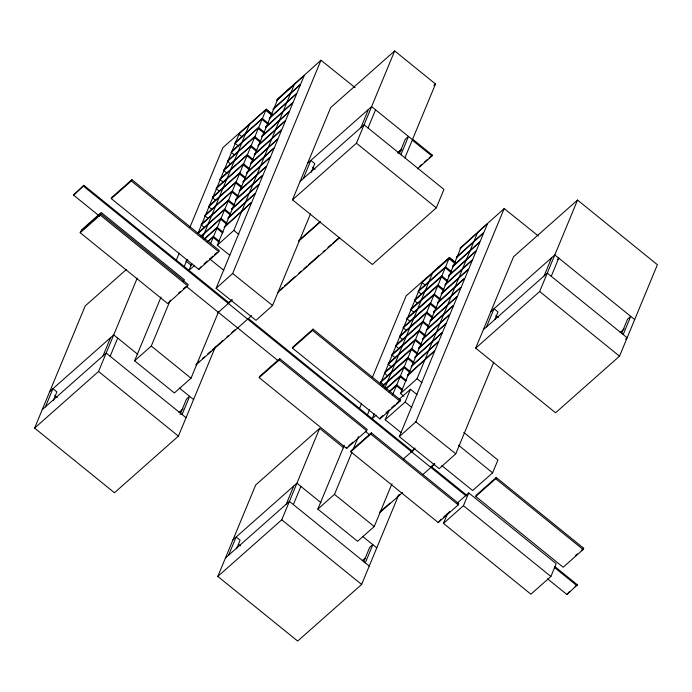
<?xml version="1.0" encoding="UTF-8"?>
<svg xmlns="http://www.w3.org/2000/svg" width="692" height="692" viewBox="0 0 692 692"><rect width="100%" height="100%" fill="white"/><g stroke="black" fill="none" stroke-linecap="round" stroke-linejoin="round"><path stroke-width="1.04" d="M99.561 216.172L73.551 195.118L83.922 185.361L229.095 302.871M73.551 195.118L83.922 185.361M80.203 232.737L80.73 231.465L100.721 213.767L188.172 284.55L187.644 285.822L167.646 303.52L80.203 232.737L100.193 215.039L100.721 213.767M111.317 198.639L111.845 197.367L131.843 179.669L219.286 250.461L218.758 251.732L198.76 269.43L111.317 198.639L131.316 180.941L131.843 179.669M215.42 346.796L178.415 436.133L114.457 492.747L34.6 428.097L85.203 305.925L126.498 269.378M45.404 406.879L52.929 388.696L56.891 391.897L53.327 400.512M103.013 355.878L110.547 337.696M34.6 428.097L98.558 371.483L137.215 278.167M110.149 356.276L117.683 338.094M218.672 311.452L191.018 378.221L174.358 392.969L134.62 360.8L161.037 297.024M176.304 260.157L179.193 253.185M189.928 227.27L222.945 147.56L266.273 109.206L272.068 113.903M191.148 265.27L186.157 261.23L186.537 260.322M204.521 227.625L201.19 224.926L201.571 224.026L228.516 200.17L234.337 204.884M208.283 218.551L204.953 215.852L205.325 214.944L232.27 191.096L238.1 195.81M212.037 209.477L208.716 206.778L209.088 205.87L236.033 182.022L241.854 186.736M215.8 200.403L212.47 197.704L212.851 196.796L239.787 172.948L245.617 177.662M219.554 191.321L216.233 188.631L216.605 187.722L243.549 163.874L249.371 168.589M223.317 182.247L219.987 179.557L220.367 178.648L247.312 154.8L253.134 159.515M227.071 173.173L223.75 170.483L224.122 169.575L251.066 145.727L256.888 150.441M230.834 164.099L227.504 161.409L227.884 160.501L254.829 136.653L260.65 141.367M234.597 155.025L231.266 152.335L231.638 151.427L258.583 127.57L264.405 132.284M238.351 145.951L235.02 143.253L235.401 142.353L262.346 118.496L268.167 123.211M242.113 136.878L238.783 134.179L239.164 133.271M134.62 360.8L151.28 346.052L170.267 300.216M184.306 266.333L187.195 259.362M197.921 233.446L239.614 132.812M191.848 263.41L188.959 270.382L194.513 265.469M202.574 237.512L249.604 123.955M198.76 269.43L200.888 266.74M208.344 241.586L213.482 236.474L219.303 241.188M204.97 238.827L217.236 227.4L223.058 232.114M201.597 236.067L220.999 218.326L226.82 223.04M198.232 233.308L224.753 209.244L230.574 213.958M201.19 224.926L228.516 200.17M204.953 215.852L232.27 191.096M208.716 206.778L236.033 182.022M212.47 197.704L239.787 172.948M216.233 188.631L243.549 163.874M219.987 179.557L247.312 154.8M223.75 170.483L251.066 145.727M227.504 161.409L254.829 136.653M231.266 152.335L258.583 127.57M235.02 143.253L262.346 118.496M238.783 134.179L266.1 109.422L271.93 114.137M210.567 243.679L266.273 109.206M217.288 245.245L277.942 98.818L294.498 83.983L233.844 230.401L217.288 245.245L229.761 255.244M310.526 213.828L272.553 305.501L255.997 320.344L216.103 288.322L304.428 75.073L320.984 60.239L355.065 87.59M216.103 288.322L232.65 273.487L320.984 60.239M180.11 414.447L186.451 399.137L189.617 396.326L182.091 414.508M300.12 181.399L364.078 124.785L443.935 189.435L436.306 207.859L372.348 264.474L292.491 199.824L330.715 107.545L394.674 50.931L435.502 83.983L404.906 157.837M303.295 178.597L310.82 160.414L314.782 163.615L311.218 172.23M360.904 127.596L368.438 109.414M259.189 377.633L259.716 376.362L279.715 358.655L367.158 429.447L366.63 430.718L346.631 448.416L259.189 377.633L279.187 359.927L279.715 358.655M292.491 199.824L356.449 143.209L394.674 50.931M368.04 127.994L375.574 109.812M292.517 348.128L293.045 346.856L313.035 329.158L400.486 399.95L399.959 401.222L379.96 418.92L292.517 348.128L312.507 330.43L313.035 329.158M398.678 494.996L361.631 584.455L297.672 641.069L217.816 576.419L255.694 484.971L319.652 428.357L343.777 447.888M228.611 555.192L236.145 537.009L240.107 540.21L236.534 548.825M399.362 153.615L405.304 139.256L408.479 136.454L400.945 154.636M286.228 504.191L293.763 486.009M431.929 156.037L432.301 155.129L412.942 139.455L412.57 140.364L431.929 156.037L417.38 168.917M217.816 576.419L281.774 519.804L319.652 428.357M293.356 504.589L300.89 486.407M391.983 483.682L374.234 526.534L357.574 541.282L317.836 509.113L344.253 445.337M359.52 408.47L361.587 403.488M372.313 377.581L406.161 295.873L422.821 281.125L380.306 383.757M346.631 448.416L347.159 447.144M350.792 451.789L351.32 450.518L371.319 432.82L458.761 503.603L458.234 504.875L438.244 522.572L350.792 451.789L370.791 434.092L371.319 432.82M383.974 385.012L380.652 382.321L381.024 381.413L407.969 357.565L413.79 362.279M387.736 375.938L384.406 373.248L384.787 372.339L411.723 348.491L417.553 353.205M391.49 366.864L388.169 364.174L388.541 363.265L415.485 339.409L421.307 344.123M395.253 357.79L391.923 355.091L392.303 354.192L419.248 330.335L425.07 335.049M399.007 348.716L395.686 346.017L396.058 345.109L423.002 321.261L428.824 325.975M402.77 339.642L399.44 336.943L399.82 336.035L426.765 312.187L432.587 316.901M406.533 330.568L403.202 327.87L403.574 326.961L430.519 303.113L436.341 307.828M410.287 321.486L406.957 318.796L407.337 317.887L434.282 294.039L440.103 298.754M414.05 312.412L410.719 309.722L411.091 308.814L438.036 284.966L443.866 289.68M417.804 303.338L414.482 300.648L414.854 299.74L441.799 275.892L447.62 280.606M421.566 294.264L418.236 291.574L418.617 290.666L445.553 266.818L451.383 271.523M425.32 285.19L421.999 282.5L422.371 281.592L449.316 257.735L455.137 262.45M317.836 509.113L334.495 494.365L351.83 452.516M353.067 449.523L358.439 436.574M367.106 415.641L369.58 409.664M374.234 413.721L372.166 418.695L376.137 415.183M384.96 387.823L432.82 272.276L449.48 257.528L455.275 262.216M379.96 418.92L380.488 417.648M392.546 394.985L449.48 257.528M400.997 432.552L385.176 419.741L389.25 409.915L386.084 412.692M403.825 396.222L400.504 393.558L461.149 247.13M385.176 419.741L405.166 402.043L410.46 389.267L417.129 394.665M400.504 393.558L417.06 378.723L477.705 232.296M493.742 362.15L455.768 453.822L439.212 468.657L399.31 436.635L487.644 223.395L504.191 208.56L538.272 235.911M399.31 436.635L415.866 421.8L504.191 208.56M363.715 561.809L369.658 547.45L372.832 544.647L365.298 562.83M475.707 348.137L513.585 256.689L577.543 200.075L657.4 264.725L619.522 356.172L555.564 412.787L475.707 348.137L539.665 291.522L577.543 200.075M486.502 326.909L494.036 308.727L497.998 311.936L494.823 319.592M438.244 522.572L441.167 519.182M544.12 275.909L551.654 257.727M456.746 503.542L468.743 492.929L556.186 563.712L550.893 576.488L530.902 594.194L443.46 523.403L447.525 513.576M551.247 276.307L558.781 258.125L557.198 259.526M443.46 523.403L463.45 505.705L468.743 492.929M475.724 496.449L476.252 495.178L496.251 477.471L583.693 548.263L583.166 549.534L563.176 567.232L475.724 496.449L495.723 478.743L496.251 477.471M441.807 465.586L472.619 490.533L492.618 472.835L497.911 460.059L463.761 432.413M621.606 333.527L627.549 319.168L630.723 316.365L623.189 334.547M547.657 578.91L566.956 594.532L567.328 593.632M566.956 594.532L577.327 584.775L554.673 566.437M81.258 230.194L101.248 212.496L184.47 279.862L182.87 281.281M197.808 233.1L224.753 209.244M200.395 236.56L220.999 218.326M203.768 239.32L217.236 227.4M207.142 242.088L213.482 236.474M186.157 261.23L187.74 259.829M49.763 391.499L113.722 334.885L137.846 354.416M307.655 163.217L371.613 106.603L412.441 139.654M204.088 263.911L207.289 261.083M209.685 258.955L212.885 256.127M214.485 254.708L216.881 252.58M42.229 409.681L106.187 353.067L186.044 417.717M178.571 293.045L180.171 291.635M183.371 288.798L185.767 286.678M433.875 85.419L435.502 83.983M397.865 152.56L401.914 148.97M227.815 303.33L231.863 299.74M298.953 240.358L319.972 221.751M398.393 152.335L400.824 150.19M217.738 312.827L232.287 299.947M298.581 241.266L320.405 221.942M398.021 153.243L401.256 150.38M196.243 364.087L199.478 361.224M202.704 358.361L204.322 356.925M207.557 354.062L210.792 351.199M212.409 349.771L222.919 340.473M226.959 336.892L228.576 335.456M231.811 332.592L235.046 329.738M280.321 289.663L282.743 287.517M284.36 286.081L294.87 276.783M298.909 273.202L301.34 271.056M303.762 268.911L306.997 266.048M308.615 264.612L319.124 255.313M323.164 251.732L324.782 250.305M328.017 247.442L331.252 244.579M332.869 243.143L339.331 237.417M419.369 166.573L421.791 164.428M424.222 162.283L427.448 159.419M429.066 157.992L432.301 155.129M195.862 364.987L251.646 315.613M277.518 292.716L339.763 237.615M179.003 412.432L183.051 408.851M421.999 282.5L448.944 258.644L454.765 263.358M418.236 291.574L445.181 267.717L451.002 272.432M414.482 300.648L441.418 276.8L447.248 281.514M410.719 309.722L437.664 285.874L444.316 291.254M406.957 318.796L433.901 294.948L439.731 299.662M403.202 327.87L430.147 304.022L435.969 308.736M399.44 336.943L426.384 313.095L432.206 317.81M395.686 346.017L422.63 322.169L428.452 326.883M391.923 355.091L418.868 331.243L424.689 335.957M388.169 364.174L415.113 340.317L420.935 345.031M384.406 373.248L411.351 349.391L417.172 354.105M380.652 382.321L407.588 358.473L413.418 363.188M382.019 386.274L404.206 366.639L410.027 371.353M382.434 386.482L403.834 367.547L409.655 372.261M386.188 388.342L400.452 375.713L406.273 380.427M385.807 389.25L400.071 376.621L405.893 381.335M389.561 391.101L396.689 384.787L402.51 389.501M389.181 392.009L396.317 385.695L402.138 390.409M232.97 539.812L296.929 483.198L321.053 502.729M490.862 311.538L554.82 254.924L634.685 319.566M399.267 399.18L410.46 389.267M348.759 445.734L352.764 442.188M381.283 416.939L382.884 415.529M391.681 407.735L394.881 404.906M396.481 403.488L400.486 399.95M225.445 557.994L289.403 501.38L369.26 566.03M483.336 329.721L547.294 273.106L627.151 337.748L625.533 339.184M411.057 451.617L415.105 448.035M403.401 458.969L414.724 448.944M379.458 512.391L389.977 503.084M397.251 496.64L399.682 494.495M430.415 467.29L434.464 463.709M379.891 512.582L402.545 492.54M422.76 474.634L434.896 463.899M362.219 560.745L365.454 557.882M620.11 332.471L624.158 328.882M443.563 517.054L449.964 511.397M575.701 555.347L577.292 553.929M581.297 550.391L583.693 548.263M568.097 592.949L569.637 591.582M575.017 586.825L577.327 584.775M233.844 230.401L238.827 234.406M417.06 378.723L422.042 382.719M232.65 273.487L272.553 305.501M415.866 421.8L455.768 453.822M356.449 143.209L436.306 207.859M539.665 291.522L619.522 356.172M265.728 110.331L271.549 115.045M261.965 119.405L267.795 124.119M312.654 167.265L315.154 169.289M495.853 315.578L498.352 317.593M258.211 128.478L264.033 133.193M254.448 137.552L260.27 142.267M250.694 146.635L256.516 151.349M246.932 155.709L252.753 160.423M243.177 164.782L249.829 170.171M239.415 173.856L245.236 178.571M235.652 182.93L241.482 187.644M231.898 192.004L237.719 196.718M228.135 201.078L233.965 205.792M224.381 210.152L230.202 214.866M220.618 219.234L226.44 223.94M216.864 228.308L222.686 233.022M213.101 237.382L218.923 242.096M405.166 402.043L411.835 407.441M458.467 445.19L492.618 472.835M131.316 180.941L218.758 251.732M312.507 330.43L399.959 401.222M495.723 478.743L583.166 549.534M209.762 258.981L223.836 270.382M248.393 318.502L412.856 451.642M431.324 466.581L466.564 495.109M83.55 186.26L466.192 496.017M554.292 567.345L576.955 585.683M463.45 505.705L550.893 576.488M100.193 215.039L187.644 285.822M279.187 359.927L366.63 430.718M370.791 434.092L458.234 504.875M186.831 286.817L278.296 360.861M365.566 431.505L369.762 434.905M151.28 346.052L191.018 378.221M334.495 494.365L374.234 526.534M179.436 388.082L193.578 399.535M362.651 536.404L376.794 547.848M98.558 371.483L178.415 436.133M281.774 519.804L361.631 584.455M54.755 395.539L57.246 397.563M238.801 544.526L240.461 545.876M224.58 226.587L224.208 227.495L251.352 202.592L224.58 226.587M228.343 217.504L227.962 218.412L255.106 193.518L228.343 217.504M232.097 208.43L231.725 209.339L258.869 184.444L232.097 208.43M235.86 199.357L235.479 200.265L262.631 175.37L235.86 199.357M239.614 190.283L239.242 191.191L266.385 166.296L239.614 190.283M243.376 181.209L242.996 182.117L270.148 157.222L243.376 181.209M247.13 172.135L246.759 173.043L273.902 148.14L247.13 172.135M250.893 163.061L250.521 163.969L277.665 139.066L250.893 163.061M254.656 153.987L254.275 154.896L281.419 129.992L254.656 153.987M258.41 144.913L258.038 145.813L285.182 120.918L258.41 144.913M262.173 135.831L261.792 136.739L288.936 111.845L262.173 135.831M265.927 126.757L265.555 127.665L292.699 102.771L265.927 126.757M269.69 117.683L269.309 118.591L296.461 93.697L269.69 117.683M273.444 108.609L273.072 109.518L300.216 84.623L273.444 108.609M277.207 99.536L276.835 100.444L303.978 75.54L277.207 99.536M407.796 374.9L407.415 375.808L434.559 350.905L407.796 374.9M411.55 365.826L411.178 366.734L438.321 341.831L411.55 365.826M415.312 356.752L414.932 357.652L442.084 332.757L415.312 356.752M419.067 347.669L418.695 348.578L445.838 323.683L419.067 347.669M422.829 338.596L422.457 339.504L449.601 314.609L422.829 338.596M426.592 329.522L426.211 330.43L453.355 305.535L426.592 329.522M430.346 320.448L429.974 321.356L457.118 296.461L430.346 320.448M434.109 311.374L433.728 312.282L460.872 287.388L434.109 311.374M437.863 302.3L437.491 303.208L464.635 278.305L437.863 302.3M441.626 293.226L441.245 294.135L468.397 269.231L441.626 293.226M445.38 284.152L445.008 285.061L472.152 260.157L445.38 284.152M449.143 275.079L448.762 275.978L475.914 251.084L449.143 275.079M452.897 265.996L452.525 266.904L479.668 242.01L452.897 265.996M456.659 256.922L456.288 257.831L483.431 232.936L456.659 256.922M460.422 247.848L460.042 248.757L487.185 223.862L460.422 247.848"/></g></svg>
